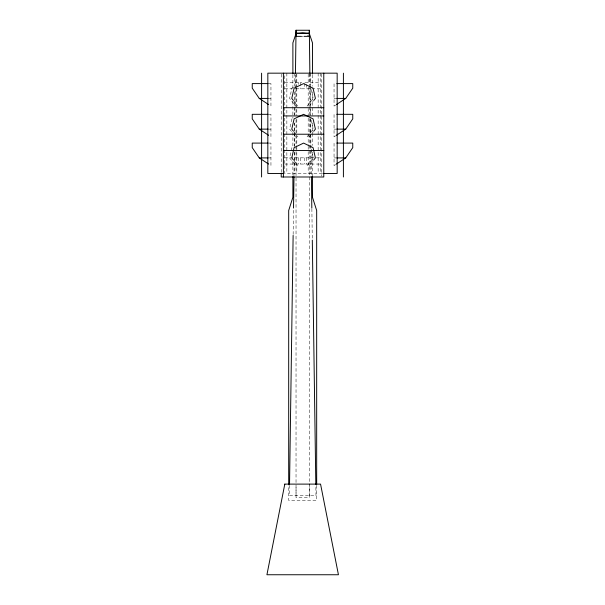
<?xml version="1.0" encoding="UTF-8"?>
<svg xmlns="http://www.w3.org/2000/svg" width="605" height="605" viewBox="0 0 605 605"><rect width="100%" height="100%" fill="white"/><g stroke="black" fill="none" stroke-linecap="round" stroke-linejoin="round"><path stroke-width="0.45" stroke-dasharray="3.02 2.27" d="M296.034 495.767L296.034 485.898M309.329 495.767L309.329 484.106M289.53 485.384L289.379 495.767L315.976 495.767L315.833 485.376M293.138 234.468L293.508 208.702M293.939 176.607L294.325 152.044M294.37 146.395L294.779 123.148M294.816 115.23L295.444 73.666M291.935 118.875L289.591 129.13L292.941 133.327M291.935 147.658L289.591 157.913L295.732 165.604M307.09 106.109L313.231 98.411L310.887 88.156M309.268 106.109L313.171 101.209M307.09 136.828L313.231 129.13L311.083 119.729M309.268 136.828L311.499 134.03M312.059 133.327L313.171 131.928M307.09 165.604L313.231 157.913L311.083 148.512M309.268 165.604L313.171 160.711M335.609 105.081L334.051 106.109L334.051 83.596L335.919 83.596M335.609 135.8L334.051 136.828L334.051 114.315L335.919 114.315M335.609 164.583L334.051 165.604L334.051 143.09L335.919 143.09M307.385 35.877L308.679 35.098M293.516 87.4L291.935 88.156L289.591 98.411L295.732 106.109M301.351 36.36L303.128 36.36M284.675 82.598L301.857 82.598M304.92 82.598L320.325 82.598M269.081 83.596L270.949 83.596L270.949 106.109L269.391 105.081M284.675 88.814L292.238 88.814M296.011 88.814L320.325 88.814M269.149 98.411L270.949 98.411M334.051 98.411L335.851 98.411M269.081 114.315L270.949 114.315L270.949 136.828L269.391 135.8M269.149 129.13L270.949 129.13M334.051 129.13L335.851 129.13M269.081 143.09L270.949 143.09L270.949 165.604L269.391 164.583M284.675 157.837L320.325 157.837M269.149 157.913L270.949 157.913M334.051 157.913L335.851 157.913M284.675 164.053L320.325 164.053M322.2 173.484L284.675 173.484L284.675 73.167M294.007 101.209L297.91 106.109M294.007 131.928L297.91 136.828M293.501 134.03L295.732 136.828M294.007 160.711L297.91 165.604M309.949 73.689L310.1 87.317M310.115 88.254L310.509 115.215M310.554 118.444L311.393 176.592M311.877 208.71L312.278 240.117M321.603 74.097L321.603 176.063M320.325 73.167L320.325 173.484M318.147 73.167L318.147 173.484M316.672 485.316L316.672 500.426L288.691 500.426L288.691 485.316M312.475 74.884L312.475 86.182M312.475 91.831L312.475 115.366M312.475 122.898L312.475 145.495M312.475 152.089L312.475 176.562M310.365 73.167L310.365 85.35M310.365 86.288L310.365 115.358M310.365 119.109L310.365 144.421M310.365 145.359L310.365 173.484M309.329 73.651L309.329 84.98M309.329 85.532L309.329 115.169M309.329 118.618L309.329 144.421M309.329 145.261L309.329 497.681L296.034 497.681L296.034 119.503M308.187 74.105L308.187 83.475M308.187 87.226L308.187 117.234M308.187 118.172L308.187 145.359M308.187 146.297L308.187 173.484M306.697 84.375L306.697 88.814M306.697 157.837L306.697 164.053M304.519 83.482L304.519 88.814M304.519 157.837L304.519 164.053M300.481 82.598L300.481 88.814M300.481 157.837L300.481 164.053M298.303 82.598L298.303 84.375M298.303 157.837L298.303 164.053M296.813 74.105L296.813 87.226M296.813 88.164L296.813 115.358M296.813 119.109L296.813 146.297M296.813 147.234L296.813 173.484M296.034 73.689L296.034 87.619M296.034 88.33L296.034 115.23M294.635 73.167L294.635 86.288M294.635 91.915L294.635 115.358M294.635 122.86L294.635 146.297M294.635 151.923L294.635 173.484M292.888 74.884L292.888 88.065M292.888 101.247L292.888 118.194M292.888 132.314L292.888 146.44M292.888 161.497L292.888 176.562M286.853 73.167L286.853 173.484M281.219 74.097L281.219 172.342"/><path stroke-width="0.91" d="M289.545 484.446L293.13 235.413M293.523 208.059L294 176.917M295.459 73.167L296.034 30.25L309.329 30.25L309.866 73.144M336.388 104.567L345.742 98.411L352.76 88.156L352.76 83.596L336.856 83.596M336.388 135.286L345.742 129.13L352.76 118.875L352.76 114.315L336.856 114.315M336.388 164.068L345.742 157.913L352.76 147.658L352.76 143.09L336.856 143.09M313.73 100.513L315.409 98.411L313.065 88.156L303.589 83.596L294.113 88.156L291.769 98.411L293.448 100.513M313.73 131.232L315.409 129.13L313.065 118.875L303.589 114.315L294.113 118.875L291.769 129.13L293.448 131.232M313.73 160.007L315.409 157.913L313.065 147.658L303.589 143.09L294.113 147.658L291.769 157.913L293.448 160.007M297.978 33.547L302.681 33.063L307.385 33.547M296.034 33.063L309.329 33.063M301.351 36.36L296.034 36.36L296.034 30.25M304.012 36.36L309.329 36.36L309.329 30.25M268.144 83.596L252.24 83.596L252.24 88.156L259.258 98.411L268.612 104.567M259.258 98.411L268.249 98.411M336.751 98.411L345.742 98.411M283.397 107.705L323.781 107.705M268.144 114.315L252.24 114.315L252.24 118.875L259.258 129.13L268.612 135.286M283.397 115.933L323.781 115.933M259.258 129.13L268.249 129.13M336.751 129.13L345.742 129.13M283.397 134.219L323.781 134.219M268.144 143.09L252.24 143.09L252.24 147.658L259.258 157.913L268.612 164.068M283.397 150.479L323.781 150.479M259.258 157.913L268.249 157.913M336.751 157.913L345.742 157.913M283.737 173.484L267.834 173.484L267.834 73.167L337.166 73.167L337.166 173.484L323.13 173.484M311.393 176.925L311.817 208.044M312.301 240.132L315.818 484.446M343.406 73.167L343.406 176.993M323.781 73.167L323.781 176.993L281.219 176.993L281.219 173.272M316.672 484.371L316.672 210.495L312.475 197.275L312.475 176.562M312.475 73.939L312.475 42.872L309.329 33.547L296.034 33.547L292.888 42.872L292.888 73.939M292.888 176.562L292.888 197.275L288.691 210.495L288.691 484.371M283.397 73.167L283.397 176.993M261.594 73.167L261.594 176.993M284.804 484.106L266.926 574.75L338.437 574.75L320.559 484.106L284.804 484.106"/></g></svg>
